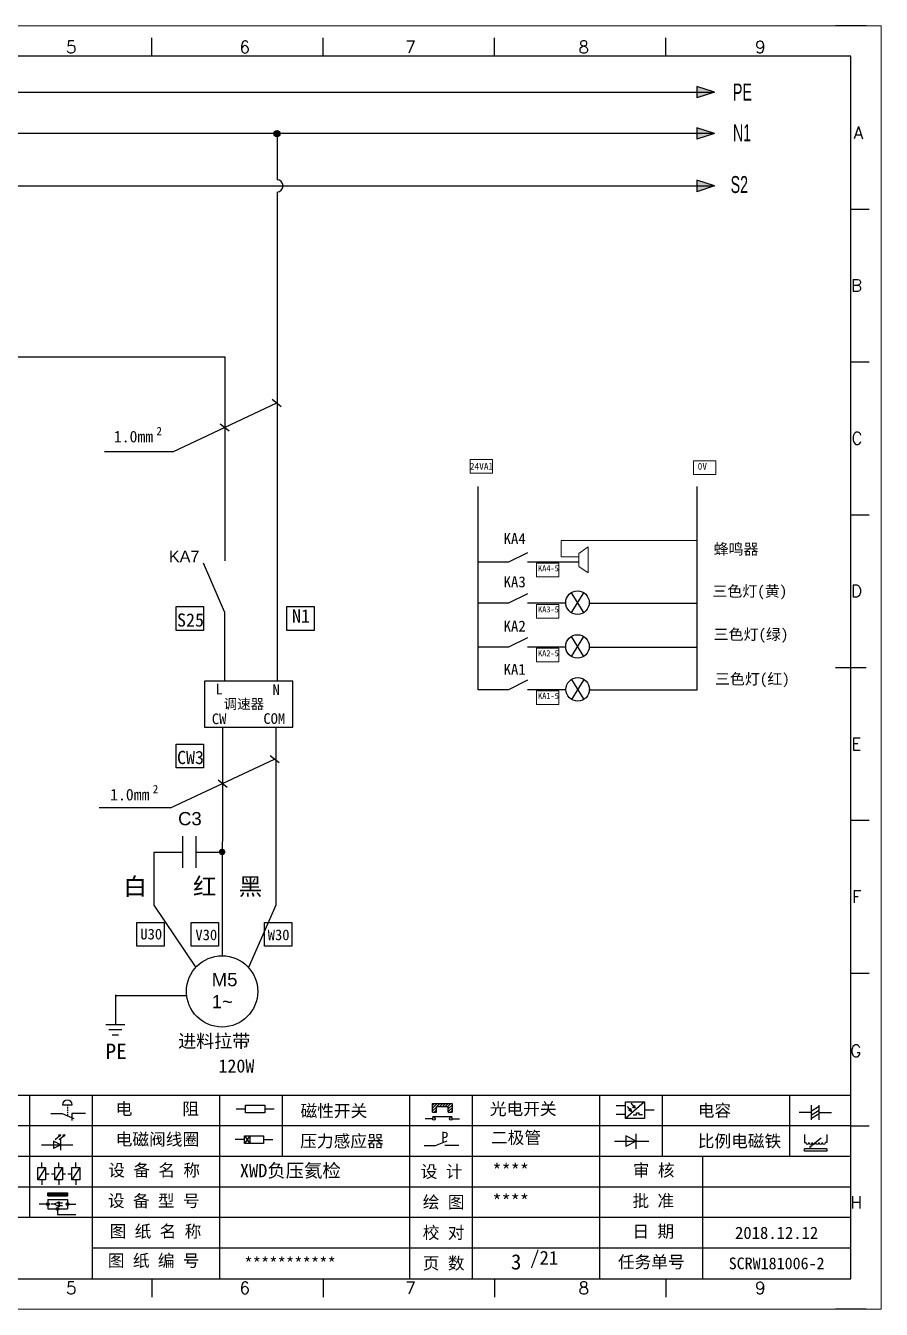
# Model space of a CAD drawing. Header units: millimetres. Extents: x -300 to 4128, y -106 to 2458.
# Drawn here: x 983.8 to 1123.7, y 1904.7 to 2114.7 of the extents above; entities that cross this region are included whole.
import ezdxf
from ezdxf.enums import TextEntityAlignment as Align

# ---------------------------------------------------------------- set-up
doc = ezdxf.new("R2010")
doc.units = ezdxf.units.MM
for name, color, linetype in [('AE_BOR', 1, 'Continuous'), ('MISC', 2, 'Continuous'), ('主图', 7, 'Continuous')]:
    doc.layers.add(name, color=color, linetype=linetype)
doc.layers.add('元件', color=4, linetype='Continuous', lineweight=25)
doc.styles.get("Standard").update_dxf_attribs({"font": ''})
doc.styles.add('WD', font='romans.shx', dxfattribs={"width": 0.8, "bigfont": 'gbcbig.shx'})
doc.styles.add('样式 0', font='')
doc.styles.add('样式 8', font='arial.ttf', dxfattribs={"width": 0.6, "height": 2.5})
doc.styles.add('汉字', font='')
doc.styles.get('Standard').set_extended_font_data('SimSun')
doc.styles.get('样式 0').set_extended_font_data('KaiTi_GB2312')
doc.styles.get('汉字').set_extended_font_data('新宋体')

# ---------------------------------------------------------------- blocks, each defined once
blk = doc.blocks.new('磁性开关')
at = {"linetype": 'ByBlock'}
h = blk.add_hatch(dxfattribs=at)
h.set_pattern_fill('ANSI31', color=256, scale=0.1, style=0)
h.paths.add_polyline_path([(-1910.88, -776.69), (-1910.88, -775.29), (-1907.69, -775.29), (-1907.69, -776.69), (-1908.31, -776.69), (-1908.31, -775.79), (-1910.25, -775.79), (-1910.25, -776.69)])
for p, q in [((-1910.88, -776.69), (-1910.88, -775.29)), ((-1910.88, -775.29), (-1907.69, -775.29)), ((-1910.88, -776.69), (-1910.25, -776.69)), ((-1910.25, -776.69), (-1910.25, -775.79)), ((-1910.25, -775.79), (-1908.31, -775.79)), ((-1908.31, -776.69), (-1908.31, -775.79)), ((-1908.31, -776.69), (-1907.69, -776.69)), ((-1907.69, -775.29), (-1907.69, -776.69)), ((-1910.91, -777.81), (-1912.09, -777.81)), ((-1910.88, -777.39), (-1907.69, -777.39)), ((-1907.66, -777.81), (-1906.48, -777.81))]:
    blk.add_line(p, q, dxfattribs=at)
for centre in [(-1910.68, -777.81), (-1907.88, -777.81)]:
    blk.add_circle(centre, 0.225, dxfattribs=at)
blk = doc.blocks.new('光电开关')
at = {"linetype": 'ByBlock'}
h = blk.add_hatch(dxfattribs=at)
h.set_pattern_fill('ANSI31', color=256, scale=0.01, style=0)
h.set_pattern_definition([(45, (0.172267, 0), (-0.0224506403, 0.0224506403), [])])
h.paths.add_polyline_path([(-1882.44, -776.34), (-1882.5, -775.91), (-1882.68, -776.07)])
h.paths.add_polyline_path([(-1882.86, -776.23), (-1882.44, -776.34), (-1882.68, -776.07)])
h.paths.add_polyline_path([(-1883.05, -776.88), (-1883.11, -776.45), (-1883.29, -776.61)])
h.paths.add_polyline_path([(-1883.47, -776.77), (-1883.05, -776.88), (-1883.29, -776.61)])
for p, q in [((-1884.01, -775.96), (-1885.56, -775.96)), ((-1880.91, -775.3), (-1884.01, -778.05)), ((-1883.75, -776.09), (-1883.05, -776.88)), ((-1883.11, -776.45), (-1883.47, -776.77)), ((-1883.05, -776.88), (-1883.47, -776.77)), ((-1883.14, -775.55), (-1882.44, -776.34)), ((-1883.05, -776.88), (-1883.11, -776.45)), ((-1882.5, -775.91), (-1882.86, -776.23)), ((-1882.44, -776.34), (-1882.86, -776.23)), ((-1882.44, -776.34), (-1882.5, -775.91)), ((-1879.37, -776.67), (-1880.91, -776.67)), ((-1884.01, -777.39), (-1885.56, -777.39)), ((-1882.78, -777.47), (-1882.23, -777.47)), ((-1882.23, -777.47), (-1882.23, -777.14)), ((-1882.23, -777.14), (-1881.78, -777.14)), ((-1881.78, -777.47), (-1881.78, -777.14)), ((-1881.23, -777.47), (-1881.78, -777.47))]:
    blk.add_line(p, q, dxfattribs=at)
blk.add_lwpolyline([(-1884.01, -775.3), (-1880.91, -775.3), (-1880.91, -778.05), (-1884.01, -778.05)], close=True, dxfattribs=at)
blk = doc.blocks.new('电磁阀线圈')
at = {"linetype": 'ByBlock'}
for p, q in [((-1854.61, -796.54), (-1856.17, -796.54)), ((-1854.61, -795.92), (-1853.75, -797.16)), ((-1853.75, -795.92), (-1854.61, -797.16)), ((-1853.75, -795.92), (-1853.75, -797.16)), ((-1851.53, -796.54), (-1849.97, -796.54))]:
    blk.add_line(p, q, dxfattribs=at)
blk.add_lwpolyline([(-1854.61, -795.92), (-1851.53, -795.92), (-1851.53, -797.16), (-1854.61, -797.16)], close=True, dxfattribs=at)
blk = doc.blocks.new('压力感应器')
at = {"linetype": 'ByBlock'}
for p, q in [((-1815.59, -777.73), (-1813.71, -776.93)), ((-1817.44, -777.73), (-1815.59, -777.73)), ((-1811.78, -777.73), (-1814.05, -777.73))]:
    blk.add_line(p, q, dxfattribs=at)
at = {"linetype": 'ByBlock', "insert": (-1814.65, -775.48), "char_height": 1.68, "width": 1.2242, "attachment_point": 1}
blk.add_mtext('{\\fNSimSun|b0|i0|c134|p49;P}', dxfattribs=at)
blk = doc.blocks.new('二极管')
at = {"linetype": 'ByBlock'}
for p, q in [((-1787.52, -776.77), (-1781.92, -776.77)), ((-1783.97, -776.77), (-1785.69, -775.9)), ((-1785.69, -775.9), (-1785.69, -777.65)), ((-1783.97, -776.77), (-1785.69, -777.65)), ((-1783.97, -777.99), (-1783.97, -775.56))]:
    blk.add_line(p, q, dxfattribs=at)
blk = doc.blocks.new('电容')
at = {"linetype": 'ByBlock'}
for p, q in [((-1756.08, -782.99), (-1756.08, -780.56)), ((-1754.86, -780.79), (-1756.08, -781.55)), ((-1754.86, -782.99), (-1754.86, -780.56)), ((-1756.08, -781.77), (-1758.13, -781.77)), ((-1754.86, -781.44), (-1756.08, -782.2)), ((-1754.86, -781.99), (-1756.08, -782.75)), ((-1754.86, -781.77), (-1752.81, -781.77))]:
    blk.add_line(p, q, dxfattribs=at)
blk = doc.blocks.new('发光二极管')
at = {"linetype": 'ByBlock'}
for p, q in [((-1755.78, -785.92), (-1754.89, -785.14)), ((-1754.89, -785.14), (-1755.2, -785.22)), ((-1755.2, -785.22), (-1755.01, -785.43)), ((-1755.08, -785.92), (-1754.18, -785.14)), ((-1754.89, -785.14), (-1755.01, -785.43)), ((-1754.18, -785.14), (-1754.49, -785.22)), ((-1754.49, -785.22), (-1754.31, -785.43)), ((-1754.18, -785.14), (-1754.31, -785.43)), ((-1758.01, -786.77), (-1752.89, -786.77)), ((-1754.84, -786.77), (-1756.04, -786.16)), ((-1756.04, -786.16), (-1756.04, -787.39)), ((-1754.84, -786.77), (-1756.04, -787.39)), ((-1754.84, -787.63), (-1754.84, -785.92))]:
    blk.add_line(p, q, dxfattribs=at)
blk = doc.blocks.new('比例电磁阀')
at = {"linetype": 'ByBlock'}
for p, q in [((-1757.26, -775.38), (-1757.26, -776.71)), ((-1757.26, -776.71), (-1757.05, -776.71)), ((-1754.5, -775.98), (-1756.35, -777.44)), ((-1753.58, -776.71), (-1753.8, -776.71)), ((-1753.58, -775.38), (-1753.58, -776.71)), ((-1753.6, -777.73), (-1757.25, -777.73)), ((-1757.25, -778.13), (-1757.25, -777.73)), ((-1753.6, -778.13), (-1757.25, -778.13)), ((-1756.35, -777.44), (-1756.25, -777.25)), ((-1756.35, -777.44), (-1756.15, -777.38)), ((-1756.15, -777.38), (-1756.25, -777.25)), ((-1753.6, -777.73), (-1753.6, -778.13))]:
    blk.add_line(p, q, dxfattribs=at)
for centre in [(-1756.78, -776.71), (-1756.24, -776.71), (-1755.7, -776.71), (-1755.15, -776.71), (-1754.61, -776.71), (-1754.07, -776.71)]:
    blk.add_arc(centre, 0.271, 180, 0, dxfattribs=at)
blk = doc.blocks.new('保安开关')
at = {"linetype": 'ByBlock'}
for p, q in [((-1757.33, -790.79), (-1758.6, -792.81)), ((-1757.96, -790.79), (-1757.96, -789.97)), ((-1754.54, -790.79), (-1755.81, -792.81)), ((-1755.17, -790.79), (-1755.17, -789.97)), ((-1751.75, -790.79), (-1753.02, -792.81)), ((-1752.39, -790.79), (-1752.39, -789.97)), ((-1757.96, -792.81), (-1757.96, -793.62)), ((-1757.33, -791.8), (-1756.72, -791.8)), ((-1756.35, -791.8), (-1755.89, -791.8)), ((-1755.17, -792.81), (-1755.17, -793.62)), ((-1754.52, -791.8), (-1754.06, -791.8)), ((-1753.69, -791.8), (-1753.08, -791.8)), ((-1752.39, -792.81), (-1752.39, -793.62))]:
    blk.add_line(p, q, dxfattribs=at)
for points in [[(-1758.6, -790.79), (-1757.33, -790.79), (-1757.33, -792.81), (-1758.6, -792.81)], [(-1755.81, -790.79), (-1754.54, -790.79), (-1754.54, -792.81), (-1755.81, -792.81)], [(-1753.02, -790.79), (-1751.75, -790.79), (-1751.75, -792.81), (-1753.02, -792.81)]]:
    blk.add_lwpolyline(points, close=True, dxfattribs=at)
blk = doc.blocks.new('接近开关')
at = {"linetype": 'ByBlock'}
h = blk.add_hatch(dxfattribs=at)
h.set_pattern_fill('ANSI31', color=256, scale=0.01, style=0)
h.set_pattern_definition([(45, (-89.131516, -30.795668), (-0.0224506403, 0.0224506403), [])])
h.paths.add_polyline_path([(-1516.96, -1123.35), (-1516.96, -1122.85), (-1513.76, -1122.85), (-1513.76, -1123.35)])
for p, q in [((-1516.96, -1123.35), (-1516.96, -1122.85)), ((-1516.96, -1122.85), (-1513.76, -1122.85)), ((-1516.96, -1123.35), (-1513.76, -1123.35)), ((-1513.76, -1122.85), (-1513.76, -1123.35)), ((-1517.18, -1124.71), (-1518.36, -1124.71)), ((-1516.96, -1123.95), (-1513.76, -1123.95)), ((-1516.96, -1123.95), (-1516.96, -1125.47)), ((-1516.96, -1125.47), (-1513.76, -1125.47)), ((-1515.91, -1124.71), (-1516.45, -1124.71)), ((-1515.11, -1124.31), (-1515.91, -1124.71)), ((-1515.11, -1125.11), (-1515.91, -1124.71)), ((-1515.33, -1124.53), (-1515.17, -1124.53)), ((-1515.33, -1124.88), (-1515.17, -1124.88)), ((-1515.25, -1124.45), (-1515.25, -1124.61)), ((-1515.11, -1124.31), (-1515.11, -1125.11)), ((-1515.11, -1124.48), (-1514.58, -1124.48)), ((-1515.11, -1124.94), (-1514.58, -1124.94)), ((-1513.76, -1123.95), (-1513.76, -1125.47)), ((-1513.54, -1124.71), (-1512.36, -1124.71)), ((-1515.36, -1125.69), (-1515.36, -1126.36)), ((-1515.36, -1126.36), (-1512.36, -1126.36))]:
    blk.add_line(p, q, dxfattribs=at)
for centre in [(-1516.96, -1124.71), (-1515.36, -1125.47), (-1513.76, -1124.71)]:
    blk.add_circle(centre, 0.225, dxfattribs=at)
blk = doc.blocks.new('电阻')
at = {"linetype": 'ByBlock'}
for p, q in [((-3.09, 0), (-1.57, 0)), ((1.57, 0), (3.09, 0))]:
    blk.add_line(p, q, dxfattribs=at)
blk.add_lwpolyline([(-1.57, 0.63), (1.57, 0.63), (1.57, -0.63), (-1.57, -0.63)], close=True, dxfattribs=at)
blk = doc.blocks.new('急停按钮')
at = {"linetype": 'ByBlock'}
for p, q in [((-1.86, 0), (0, 0)), ((0, 0), (1.88, -0.81)), ((0.06, 1.45), (1.61, 1.45)), ((0.83, 1.45), (0.83, 1.24)), ((0.83, 1.07), (0.83, 0.85)), ((0.83, 0.68), (0.83, 0.47)), ((0.83, 0.29), (0.83, 0.08)), ((3.81, 0), (1.54, 0)), ((1.54, 0), (1.54, -1.15)), ((0.83, -0.09), (0.83, -0.24))]:
    blk.add_line(p, q, dxfattribs=at)
blk.add_arc((0.83, 1.45), 0.774, 0, 180)
blk = doc.blocks.new('电控横A4')
at = {"color": 7}
for p, q in [((292, -5), (5, -5)), ((292, -205), (292, -5)), ((10.03, -205), (289.53, -205)), ((130.8, -205), (190.75, -205)), ((190.75, -205), (259.54, -205))]:
    blk.add_line(p, q, dxfattribs=at)
at = {"color": 7, "linetype": 'ByBlock'}
for p, q in [((292, -175), (5, -175)), ((292, -180), (5, -180)), ((292, -185), (5, -185)), ((292, -190), (5, -190)), ((292, -195), (5, -195)), ((292, -200), (168.03, -200))]:
    blk.add_line(p, q, dxfattribs=at)
at = {"color": 7, "lineweight": -2}
for p, q in [((157.79, -175), (157.79, -195)), ((168.03, -175), (168.03, -204.92)), ((188.84, -175), (188.84, -185)), ((199.08, -175), (199.08, -185)), ((219.89, -175), (219.89, -185)), ((230.12, -175), (230.12, -185)), ((250.93, -175), (250.93, -185)), ((261.17, -175), (261.17, -185)), ((281.98, -175), (281.98, -185)), ((188.84, -185), (188.84, -204.92)), ((219.89, -185), (219.89, -205)), ((230.12, -185), (230.12, -205)), ((250.93, -185), (250.93, -205)), ((267.79, -185), (267.79, -205))]:
    blk.add_line(p, q, dxfattribs=at)
at = {"color": 7, "ltscale": 2}
for p, q in [((292, -205), (292, -183.55)), ((259.54, -205), (289.53, -205)), ((259.54, -205), (292, -205))]:
    blk.add_line(p, q, dxfattribs=at)
at = {"layer": 'AE_BOR', "color": 7, "lineweight": 15}
for p, q in [((0, 0), (297, 0)), ((297, 0), (297, -210)), ((297, -210), (0, -210))]:
    blk.add_line(p, q, dxfattribs=at)
at = {"layer": 'AE_BOR', "color": 7}
for p, q in [((177.78, -5), (177.78, -2)), ((205.78, -5), (205.78, -2)), ((233.78, -5), (233.78, -2)), ((261.78, -5), (261.78, -2)), ((292, -30), (295, -30)), ((292, -55), (295, -55)), ((292, -80), (295, -80)), ((292, -130), (295, -130)), ((292, -155), (295, -155)), ((292, -180), (295, -180)), ((177.78, -205), (177.78, -208)), ((205.78, -205), (205.78, -208)), ((233.78, -205), (233.78, -208)), ((261.78, -205), (261.78, -208))]:
    blk.add_line(p, q, dxfattribs=at)
at = {"layer": 'AE_BOR', "color": 7, "lineweight": 30}
for p, q in [((294.53, 0), (289.53, 0)), ((289.5, -105), (294.5, -105)), ((294.53, -210), (289.53, -210))]:
    blk.add_line(p, q, dxfattribs=at)
at = {"color": 7}
for name, p in [('急停按钮', (163.12, -177.98)), ('电阻', (194.66, -177.22))]:
    blk.add_blockref(name, p, dxfattribs=at)
at = {"color": 7, "linetype": 'ByBlock'}
for name, p in [('磁性开关', (2134.53, 598.96)), ('光电开关', (2139.22, 599.27)), ('电容', (2041.69, 603.98)), ('发光二极管', (1917.72, 603.69)), ('电磁阀线圈', (2047.53, 614.3)), ('压力感应器', (2039.72, 594.52)), ('二极管', (2040.91, 594.27)), ('比例电磁阀', (2041.69, 593.98)), ('保安开关', (1917.72, 603.98)), ('接近开关', (1677.72, 931.9))]:
    blk.add_blockref(name, p, dxfattribs=at)
at = {"color": 7, "char_height": 2, "attachment_point": 1, "style": '汉字'}
for s, insert in [('{\\fKaiTi_GB2312|b0|i0|c134|p49;电      阻}', (171.86, -176.19)), ('{\\fKaiTi_GB2312|b0|i0|c134|p49;磁性开关}', (202.07, -176.53)), ('{\\fKaiTi_GB2312|b0|i0|c134|p49;光电开关}', (233.02, -176.19)), ('{\\fKaiTi_GB2312|b0|i0|c134|p49;电容}', (267, -176.48)), ('{\\fKaiTi_GB2312|b0|i0|c134|p49;电磁阀线圈}', (171.86, -181.19)), ('{\\fKaiTi_GB2312|b0|i0|c134|p49;压力感应器}', (202.02, -181.47)), ('{\\fKaiTi_GB2312|b0|i0|c134|p49;二极管}', (233.2, -180.91)), ('{\\fKaiTi_GB2312|b0|i0|c134|p49;比例电磁铁}', (267, -181.48)), ('{\\fKaiTi_GB2312|b0|i0|c134|p0;设 备 名 称}', (170.65, -186.24)), ('{\\fKaiTi_GB2312|b0|i0|c134|p0;设 计}', (221.72, -186.46)), ('{\\fKaiTi_GB2312|b0|i0|c134|p0;审 核}', (256.39, -186.25)), ('{\\fKaiTi_GB2312|b0|i0|c134|p0;设 备 型 号}', (170.58, -191.24)), ('{\\fKaiTi_GB2312|b0|i0|c134|p0;批 准}', (256.32, -191.25)), ('{\\fKaiTi_GB2312|b0|i0|c134|p0;绘 图}', (222.05, -191.46)), ('{\\fKaiTi_GB2312|b0|i0|c134|p0;图 纸 名 称}', (170.86, -196.24)), ('{\\fKaiTi_GB2312|b0|i0|c134|p0;校 对}', (222.05, -196.46)), ('{\\fKaiTi_GB2312|b0|i0|c134|p0;日 期}', (256.32, -196.25)), ('{\\fKaiTi_GB2312|b0|i0|c134|p0;图 纸 编 号}', (170.57, -201.03)), ('{\\fKaiTi_GB2312|b0|i0|c134|p0;页 数}', (222.05, -201.46)), ('{\\fKaiTi_GB2312|b0|i0|c134|p0;任务单号}', (253.94, -201.25))]:
    blk.add_mtext(s, dxfattribs=dict(at, insert=insert))
at = {"color": 7}
for s, insert, char_height, width, attachment_point in [('{\\fKaiTi_GB2312|b0|i0|c134|p49;XWD负压氦检}', (192.15, -186.2), 2.2, 26.5767, 1), ('{\\fKaiTi_GB2312|b0|i0|c134|p49;****}', (233.43, -186.2), 2.2, 15.3175, 1), ('{\\fKaiTi_GB2312|b0|i0|c134|p49;****}', (233.43, -191.2), 2.2, 15.3175, 1), ('\\pxqc;{\\fKaiTi_GB2312|b0|i0|c134|p49;2018.12.12}', (279.89, -197.5), 2, 24.2172, 5), ('\\pxqc;{\\fKaiTi_GB2312|b0|i0|c134|p49;SCRW181006-2}', (279.89, -202.5), 1.92, 24.2172, 5)]:
    blk.add_mtext(s, dxfattribs=dict(at, insert=insert, char_height=char_height, width=width, attachment_point=attachment_point))
at = {"color": 7, "lineweight": -2, "insert": (200.36, -202.5), "char_height": 2, "width": 31.0482, "attachment_point": 5}
blk.add_mtext('\\pxqc;{\\f宋体|b0|i0|c134|p2;\\C256;***********}', dxfattribs=at)
at = {"color": 7, "linetype": 'ByBlock', "lineweight": -2, "insert": (242.64, -201.84), "char_height": 4.2689, "width": 20.8102, "attachment_point": 5}
blk.add_mtext('\\pxql;  {\\H0.53119x; /21}', dxfattribs=at)
at = {"layer": 'AE_BOR', "color": 7, "style": 'WD'}
for s, p in [('5', (164.59, -4.5)), ('6', (192.94, -4.5)), ('7', (220.04, -4.5)), ('8', (248.37, -4.5)), ('9', (277.23, -4.5)), ('5', (164.59, -207.5)), ('6', (192.94, -207.5)), ('7', (220.04, -207.5)), ('8', (248.37, -207.5)), ('9', (277.23, -207.5))]:
    blk.add_text(s, height=2, dxfattribs=at).set_placement(p, align=Align.CENTER)
for s, p in [('A', (294.03, -17.5)), ('B', (293.84, -42.5)), ('C', (293.93, -67.5)), ('D', (293.84, -92.5)), ('E', (293.74, -117.5)), ('F', (293.74, -142.5)), ('F', (293.74, -142.5)), ('G', (293.74, -167.72)), ('H', (293.84, -192.5))]:
    blk.add_text(s, height=2, dxfattribs=at).set_placement(p, align=Align.MIDDLE_RIGHT)

msp = doc.modelspace()

# ---------------------------------------------------------------- hatches: boundary and pattern name
for points in [[(1093.522, 2097.957), (1096.441, 2097.021), (1093.522, 2096.086)], [(1093.522, 2089.391), (1096.441, 2088.456), (1093.522, 2087.52)]]:
    msp.add_hatch(color=7).paths.add_polyline_path(points)
at = {"lineweight": -2}
h = msp.add_hatch(color=7, dxfattribs=at)
edge = h.paths.add_edge_path()
edge.add_arc((1024.911, 2097.021), 0.5, 0, 360)
at = {"layer": 'MISC'}
msp.add_hatch(color=7, dxfattribs=at).paths.add_polyline_path([(1093.522, 2104.721), (1096.441, 2103.786), (1093.522, 2102.851)])

# ---------------------------------------------------------------- linework, layer by layer
at = {"color": 7}
for p, q in [((1096.441, 2097.021), (1093.522, 2097.957)), ((1093.522, 2097.957), (1093.522, 2096.086)), ((1096.441, 2097.021), (846.699, 2097.017)), ((1096.441, 2097.021), (1093.522, 2096.086)), ((846.699, 2088.452), (1096.441, 2088.456)), ((1096.441, 2088.456), (1093.522, 2089.391)), ((1093.522, 2089.391), (1093.522, 2087.52)), ((1096.441, 2088.456), (1093.522, 2087.52)), ((969.875, 2060.486), (1016.37, 2060.486)), ((1016.37, 2060.486), (1016.367, 2049.263)), ((1062.777, 2026.901), (1057.815, 2026.902)), ((1065.862, 2028.456), (1062.777, 2026.901)), ((1074.289, 2026.896), (1065.862, 2026.9)), ((1065.862, 2021.735), (1062.777, 2020.18)), ((1072.996, 2021.917), (1075.004, 2018.655)), ((1075.004, 2021.917), (1072.996, 2018.655)), ((1062.777, 2020.18), (1057.815, 2020.18)), ((1072.11, 2020.18), (1065.862, 2020.18)), ((1075.91, 2020.18), (1093.589, 2020.18)), ((1065.862, 2014.552), (1062.777, 2012.996)), ((1072.996, 2014.742), (1075.004, 2011.48)), ((1075.004, 2014.742), (1072.996, 2011.48)), ((1062.777, 2012.996), (1057.815, 2012.996)), ((1072.183, 2012.996), (1065.862, 2012.996)), ((1075.886, 2012.996), (1093.589, 2012.996)), ((1073.041, 2007.724), (1075.049, 2004.462)), ((1075.049, 2007.724), (1073.041, 2004.462)), ((1062.777, 2006.033), (1057.815, 2006.033)), ((1057.815, 2006.033), (1057.815, 2006.033)), ((1065.862, 2007.588), (1062.777, 2006.033)), ((1072.183, 2006.033), (1065.862, 2006.033)), ((1075.886, 2006.033), (1093.589, 2006.033)), ((1093.589, 2006.033), (1093.589, 2006.033))]:
    msp.add_line(p, q, dxfattribs=at)
at = {"color": 7, "linetype": 'ByBlock', "lineweight": -2}
for p, q in [((1024.911, 2097.021), (1024.911, 2089.456)), ((1024.911, 2087.456), (1024.911, 2007.42)), ((1024.701, 1999.909), (1024.701, 1970.784))]:
    msp.add_line(p, q, dxfattribs=at)
at = {"color": 7, "lineweight": -2}
for p, q in [((1016.367, 2049.263), (1016.366, 2027.106)), ((1016.307, 2018.81), (1016.307, 2007.631)), ((1016.023, 1999.909), (1015.939, 1962.511)), ((998.49, 1956.121), (998.49, 1951.233)), ((998.508, 1956.009), (1010.209, 1956.009))]:
    msp.add_line(p, q, dxfattribs=at)
at = {"color": 7, "lineweight": -3}
for p, q in [((1057.815, 2006.033), (1057.815, 2039.262)), ((1093.589, 2006.033), (1093.589, 2039.262))]:
    msp.add_line(p, q, dxfattribs=at)
at = {"color": 7, "lineweight": 0}
for p, q in [((1071.338, 2027.799), (1071.338, 2030.43)), ((1071.338, 2030.43), (1093.589, 2030.43)), ((1074.272, 2028.351), (1075.782, 2029.406)), ((1075.777, 2029.438), (1075.777, 2025.176)), ((1074.253, 2027.799), (1071.338, 2027.799)), ((1074.272, 2026.179), (1074.272, 2028.351)), ((1075.777, 2025.176), (1074.272, 2026.179))]:
    msp.add_line(p, q, dxfattribs=at)
for points in [[(1056.484, 2043.685), (1060.124, 2043.685), (1060.124, 2041.445), (1056.484, 2041.445)], [(1093.014, 2043.47), (1096.654, 2043.47), (1096.654, 2041.23), (1093.014, 2041.23)], [(1067.325, 2026.73), (1070.965, 2026.73), (1070.965, 2024.49), (1067.325, 2024.49)], [(1067.325, 2020.008), (1070.965, 2020.008), (1070.965, 2017.768), (1067.325, 2017.768)], [(1067.325, 2012.824), (1070.965, 2012.824), (1070.965, 2010.584), (1067.325, 2010.584)], [(1067.325, 2005.861), (1070.965, 2005.861), (1070.965, 2003.621), (1067.325, 2003.621)]]:
    msp.add_lwpolyline(points, close=True, dxfattribs=at)
at = {"color": 7, "ltscale": 2}
for points in [[(1008.409, 2019.637), (1012.873, 2019.637), (1012.873, 2015.751), (1008.409, 2015.751)], [(1026.511, 2019.637), (1030.975, 2019.637), (1030.975, 2015.751), (1026.511, 2015.751)], [(1008.409, 1997.149), (1012.873, 1997.149), (1012.873, 1993.263), (1008.409, 1993.263)], [(1001.987, 1967.971), (1006.451, 1967.971), (1006.451, 1964.085), (1001.987, 1964.085)], [(1010.875, 1967.971), (1015.338, 1967.971), (1015.338, 1964.085), (1010.875, 1964.085)], [(1022.857, 1967.971), (1027.321, 1967.971), (1027.321, 1964.085), (1022.857, 1964.085)]]:
    msp.add_lwpolyline(points, close=True, dxfattribs=at)
at = {"color": 7, "lineweight": -2}
msp.add_lwpolyline([(1013.061, 2007.423), (1013.061, 1999.909), (1027.474, 1999.909), (1027.474, 2007.423)], close=True, dxfattribs=at)
at = {"color": 7, "const_width": 0.526}
msp.add_lwpolyline([(1016.202, 1979.503, -1), (1015.676, 1979.503, -1)], format="xyb", close=True, dxfattribs=at)
at = {"color": 7, "lineweight": -2}
msp.add_circle((1024.911, 2097.021), 0.5, dxfattribs=at)
at = {"color": 7}
for centre, radius in [((1074.026, 2020.29), 1.924), ((1074.026, 2013.116), 1.924), ((1074.071, 2006.098), 1.924), ((1015.939, 1956.686), 5.825)]:
    msp.add_circle(centre, radius, dxfattribs=at)
at = {"color": 7, "lineweight": -2}
msp.add_arc((1024.911, 2088.456), 1, 270, 90, dxfattribs=at)
at = {"layer": 'MISC', "color": 7}
for p, q in [((1096.441, 2103.786), (1093.522, 2104.721)), ((1093.522, 2104.721), (1093.522, 2102.851)), ((846.699, 2103.782), (1096.441, 2103.786)), ((1096.441, 2103.786), (1093.522, 2102.851))]:
    msp.add_line(p, q, dxfattribs=at)
at = {"layer": '主图', "color": 7, "linetype": 'ByBlock'}
for p, q in [((1007.863, 2044.965), (1024.87, 2052.959)), ((1024.131, 2053.554), (1025.608, 2052.364)), ((1015.628, 2049.557), (1017.105, 2048.367)), ((1007.863, 2044.965), (996.736, 2044.965)), ((1023.774, 1995.302), (1025.252, 1994.112)), ((1007.507, 1986.713), (1024.513, 1994.707)), ((1015.271, 1991.305), (1016.749, 1990.115)), ((1007.507, 1986.713), (995.86, 1986.713))]:
    msp.add_line(p, q, dxfattribs=at)
at = {"layer": '主图', "color": 7}
for p, q in [((1016.309, 2018.774), (1012.901, 2026.747)), ((1009.539, 1976.924), (1009.539, 1982.063)), ((1011.713, 1976.924), (1011.713, 1982.063)), ((1004.759, 1979.493), (1004.759, 1970.784)), ((1004.759, 1979.493), (1009.539, 1979.493)), ((1011.713, 1979.493), (1015.939, 1979.493)), ((1004.759, 1970.784), (1011.637, 1960.614)), ((1024.701, 1970.784), (1020.241, 1960.614))]:
    msp.add_line(p, q, dxfattribs=at)
at = {"layer": '元件', "color": 7}
for p, q in [((1000.039, 1951.233), (996.941, 1951.233)), ((999.574, 1950.382), (997.406, 1950.382)), ((999.017, 1949.53), (997.962, 1949.53))]:
    msp.add_line(p, q, dxfattribs=at)

# ---------------------------------------------------------------- block references
msp.add_blockref('电控横A4', (826.689, 2114.677))

# ---------------------------------------------------------------- texts
at = {"color": 7}
for p in [(998.24, 2046.506), (997.634, 1987.934)]:
    msp.add_text('1.0mm', height=1.89, dxfattribs=at).set_placement(p)
msp.add_text('3', height=2.5).set_placement((1063.157, 1911.188))
at = {"color": 7, "attachment_point": 1}
for s, insert, char_height, width, style in [('N1', (1099.436, 2098.554), 2.772, 4.96666, '样式 8'), ('S2', (1099.061, 2090.078), 2.772, 15.27425, '样式 8'), ('\\pi-0.08632;KA4', (1062.024, 2031.66), 1.7836, 3.98012, '样式 0'), ('\\pi-0.08632;KA3', (1062.024, 2024.582), 1.7836, 3.98012, '样式 0'), ('\\pi-0.08632;KA2', (1062.024, 2017.344), 1.7836, 3.98012, '样式 0'), ('\\pi-0.08632;KA1', (1062.024, 2010.266), 1.7836, 3.98012, '样式 0')]:
    msp.add_mtext(s, dxfattribs=dict(at, insert=insert, char_height=char_height, width=width, style=style))
for s, insert, char_height, width in [('2', (1005.191, 2049.03), 1.35, 2.39904), ('{\\fArial|b0|i0|c0|p32;K\\fArial|b0|i0|c238|p32;A\\fArial|b0|i0|c0|p32;7}', (1007.242, 2028.794), 1.89, 3.40278), ('{\\fSimSun|b0|i0|c134|p2;蜂鸣器}', (1096.286, 2029.961), 1.792, 25.16585), ('{三色灯(\\fSimSun|b0|i0|c134|p2;黄)}', (1096.084, 2023.064), 1.792, 25.16585), ('三色灯({\\fSimSun|b0|i0|c134|p2;绿)}', (1096.286, 2015.995), 1.792, 25.16585), ('三色{灯(\\fSimSun|b0|i0|c134|p2;红\\fSimSun|b0|i0|c134|p2;)}', (1096.497, 2008.694), 1.792, 25.16585), ('2', (1004.585, 1990.458), 1.35, 2.39904), ('{\\fArial|b0|i0|c0|p32;C3}', (1008.745, 1986.033), 2.15991, 3.40278), ('白', (999.813, 1975.265), 2.808, 3.40278), ('红', (1011.184, 1975.265), 2.808, 3.40278), ('黑', (1018.658, 1975.265), 2.808, 3.40278), ('{\\fArial|b0|i0|c0|p32;M5\\P1~}', (1014.251, 1959.701), 2.15991, 7.74271)]:
    msp.add_mtext(s, dxfattribs=dict(at, insert=insert, char_height=char_height, width=width))
at = {"color": 7, "lineweight": -2, "attachment_point": 1}
for s, insert, char_height, width in [('S25', (1008.568, 2018.528), 2.16, 6.57903), ('N1', (1027.36, 2019.186), 2.16, 6.57903), ('{调速器}', (1016.185, 2004.533), 1.62, 7.06375), ('CW3', (1008.568, 1996.04), 2.16, 6.57903), ('进料拉带', (1008.756, 1949.638), 2.16, 24.24945), ('{PE}', (996.887, 1948.147), 2.5415, 5.69717), ('120W', (1015.334, 1945.571), 2.16, 4.73578)]:
    msp.add_mtext(s, dxfattribs=dict(at, insert=insert, char_height=char_height, width=width))
at = {"layer": 'MISC', "color": 7, "attachment_point": 1}
for s, insert, char_height, width, style in [('PE', (1099.436, 2105.207), 2.772, 4.96666, '样式 8'), ('{\\fNSimSun|b0|i0|c134|p49;24VA1}', (1056.437, 2043.151), 1.12, 2.80942, '样式 0'), ('\\pxi0.36035;{\\fNSimSun|b0|i0|c134|p49;0V}', (1093.268, 2043.151), 1.12, 3.19468, '样式 0'), ('{\\fNSimSun|b0|i0|c134|p49;KA4-5}', (1067.579, 2026.411), 1, 4.03201, '样式 0'), ('{\\fNSimSun|b0|i0|c134|p49;KA3-5}', (1067.579, 2019.689), 1, 4.03201, '样式 0'), ('{\\fNSimSun|b0|i0|c134|p49;KA2-5}', (1067.579, 2012.505), 1, 4.03201, '样式 0'), ('{\\fNSimSun|b0|i0|c134|p49;KA1-5}', (1067.579, 2005.542), 1, 4.03201, '样式 0')]:
    msp.add_mtext(s, dxfattribs=dict(at, insert=insert, char_height=char_height, width=width, style=style))
at = {"layer": '元件', "color": 7}
for s, height, p in [('L', 1.746, (1014.861, 2005.262)), ('N', 1.746, (1024.185, 2005.162)), ('CW', 1.7464, (1014.258, 2000.41)), ('COM', 1.7464, (1022.684, 2000.45)), ('U30', 1.7464, (1002.572, 1965.189)), ('V30', 1.7464, (1011.568, 1965.066)), ('W30', 1.7464, (1023.393, 1965.066))]:
    msp.add_text(s, height=height, dxfattribs=at).set_placement(p)

doc.saveas('drawing.dxf')
